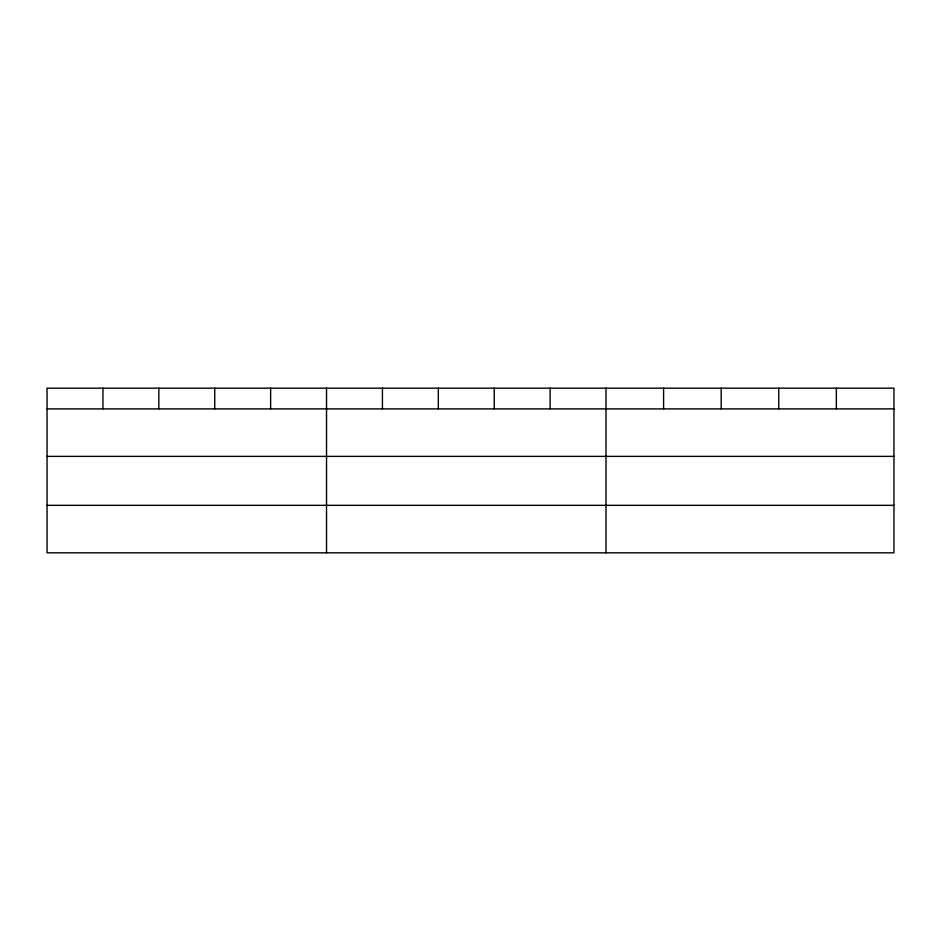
<?xml version="1.0" encoding="UTF-8"?>
<svg xmlns="http://www.w3.org/2000/svg" width="941" height="941" viewBox="0 0 941 941"><rect width="100%" height="100%" fill="white"/><g stroke="black" fill="none" stroke-linecap="round" stroke-linejoin="round"><path stroke-width="1.41" d="M893.95 456.385L893.95 388.174L47.05 388.174L47.05 552.826L893.95 552.826L893.95 456.385L47.05 456.385M47.05 408.888L893.95 408.888M47.05 505.329L893.95 505.329M836.361 388.174L836.361 408.888M778.772 388.174L778.772 408.888M721.182 388.174L721.182 408.888M663.593 388.174L663.593 408.888M606.004 388.174L606.004 552.826M550.109 388.174L550.109 408.888M494.213 388.174L494.213 408.888M438.318 388.174L438.318 408.888M382.422 388.174L382.422 408.888M326.527 388.174L326.527 552.826M270.632 388.174L270.632 408.888M214.736 388.174L214.736 408.888M158.841 388.174L158.841 408.888M102.945 388.174L102.945 408.888"/></g></svg>
